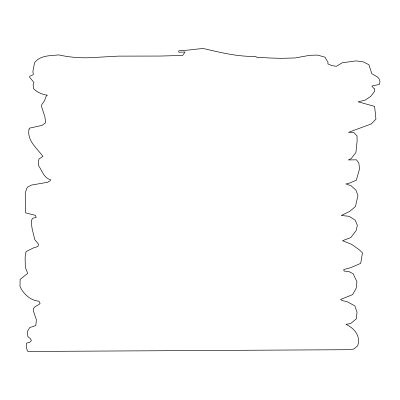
<?xml version="1.0" encoding="UTF-8"?>
<svg xmlns="http://www.w3.org/2000/svg" width="400" height="400" viewBox="0 0 400 400"><rect width="100%" height="100%" fill="white"/><g stroke="black" fill="none" stroke-linecap="round" stroke-linejoin="round"><path stroke-width="0.6" d="M29.025 129.27C26.78 140.6 37.115 148.285 42.915 156.46L39.105 158.91L38.31 161.305L38.595 165.77C42.11 170.625 43.945 178.235 50.59 179.685L50.185 180.725L47.54 182.305L31.58 185.045L27.51 187.13L26.385 189.18L25.235 193.755L25.595 212.855L35.385 215.35L36.185 217.5L32.745 218.225L31.41 220.43L31.355 222.9L32.075 228.415L34.77 239.625L38.46 244.075L37.97 246.5L33.72 247.8L26.07 251.575L25.115 257.255L25.325 267.295L27.685 273.405L20.13 279.345L20 286.565C23.45 293.985 30.5 300.565 38.94 301.185L40.11 303.445L38.845 304.59L35.105 306.605L33.425 308.595L33.365 310.845L36.38 319.765L35.815 325.595L29.71 327.555L27.195 331.96L27.895 336.6L30.25 338.505L31.405 340.405L29.76 342.305L26.545 343.12L26.445 347.71L27.19 349.86L27.165 350.93L28.745 351.47L347.6 349.705L353.785 349.075L357.71 345.79C360.885 335.96 354.465 328.38 345.97 324.31L350.605 323.6L356.275 318.845L357.02 312.185L354.845 305.855L347.245 301.73L342.195 300.595L340.595 299.47L352.62 294.615L356.215 288.2L356.925 281.755L353.15 273.75L348.74 271.465L344.125 271.1L343.705 269.57L350.895 267.625L360.71 263.35L362.46 252.87L359.27 249.77L351.62 244.355L342.55 240.685L350.74 237.635L356.105 230.68L357.34 225.445L355.27 220.21L349.085 216.305L341.255 215.48L349.605 211.47L355.435 206.57L357.98 195.45L355.89 190.11L351.025 185.69L345.87 183.955L348.59 183.475L356.295 180.235L359.54 168.89L358.835 162.985L356.475 159.825L348.38 159.95L351.22 158.54L355.91 152.51L357.095 141.435L357.01 135.875L353.95 132.685L348.55 132.32L371.285 123.93L375.94 119.135L374.615 106.405L358.135 101.795L365.025 100.2L370.665 96.42L374.23 91.92L374.755 88.945L373.275 87.86L371.925 86.03L379.465 84.38L380 81.385L378.85 78.415L377.425 76.945L371.84 73.695L368.905 64.72L363.23 61.83L356.11 60.88L342.42 62.745L336.31 66.285L331.98 65.645L327.83 63.87L328.06 62.36L324.975 57.155L317.535 55.09L309.78 55.3L295.115 57.955L280.86 58.335L267.865 57.935L261.435 57.36L257.095 57.475L255.605 56.395C237.755 56.845 220.585 52.53 203.385 48.53C195.18 49 187.07 50.625 178.845 50.725L178.72 52.215L185.055 52.03L182.65 55.43L160.07 56.06L118.13 56.13L91.995 57.59A120.635 120.635 0 0 1 58.735 54.905C50.34 55.82 40.09 55.12 34.56 62.775L32.905 71.37L33.3 74.665L29.745 76.26L29.73 77.425L33.96 82.475L33.14 84.81L33.47 88.535C37.06 92.4 42.235 94.475 47.39 95.205L46.195 96.1L44.535 100.705L41.725 104.755L41.68 107.01L44.94 116.985L45.58 122.795L42.065 125.37L29.425 128.165L29.025 129.27"/></g></svg>
